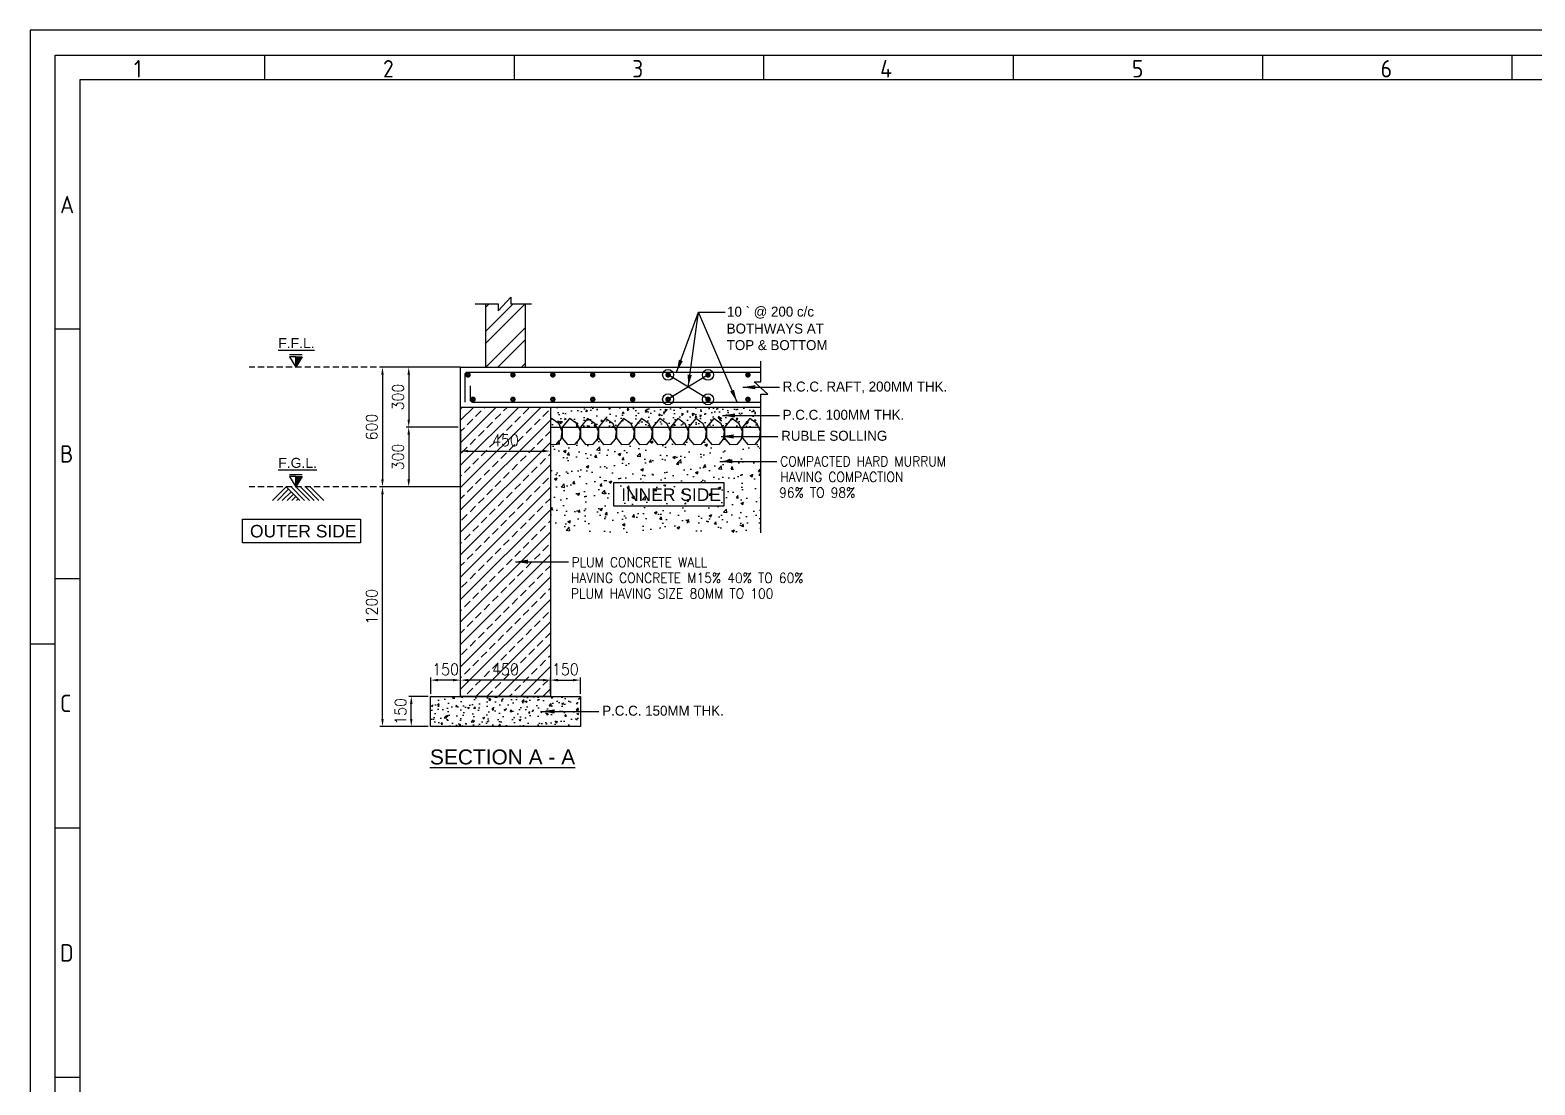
# Model space of a CAD drawing. Header units: inches. Extents: x -1279580 to -1184408, y -1638357 to -1580761.
# Drawn here: x -1279580 to -1249420, y -1601903 to -1580761 of the extents above; entities that cross this region are included whole.
import ezdxf
from ezdxf.enums import TextEntityAlignment as Align

# ---------------------------------------------------------------- set-up
doc = ezdxf.new("R2010")
doc.units = ezdxf.units.IN
doc.header["$LTSCALE"] = 1000
doc.linetypes.add('DASHED', pattern=[0.75, 0.5, -0.25])
doc.linetypes.add('HIDDEN', pattern=[0.375, 0.25, -0.125])
for name, color, linetype in [('025', 1, 'Continuous'), ('035', 7, 'Continuous'), ('A-HATC-WALL-150', 8, 'Continuous'), ('A-WALL-150', 7, 'Continuous'), ('REINF', 220, 'Continuous'), ('SECT', 6, 'Continuous'), ('SM_  SECT.TEXT', 4, 'Continuous'), ('SMA-BEAM', 11, 'Continuous'), ('SMA-T', 4, 'Continuous'), ('SMA-TXT', 2, 'Continuous'), ('T', 4, 'Continuous')]:
    doc.layers.add(name, color=color, linetype=linetype)
doc.styles.add('ISO Proportional', font='isocp.shx')
doc.styles.add('ROMANS', font='romans.shx', dxfattribs={"width": 0.9})
doc.styles.add('SSSROMS', font='sssroms.shx', dxfattribs={"height": 250})
doc.styles.add('TITLE', font='arial.ttf', dxfattribs={"height": 250})
doc.dimstyles.new('SMA -25', dxfattribs={"dimscale": 0, "dimtxt": 230, "dimasz": 150, "dimexe": 50, "dimexo": 50, "dimgap": 100, "dimtad": 1, "dimdec": 0, "dimlfac": 0.25, "dimzin": 1, "dimdsep": 46, "dimtxsty": 'ROMANS', "dimcen": 0.09, "dimdle": 100, "dimclrd": 8, "dimclre": 8, "dimclrt": 4, "dimazin": 0, "dimtfac": 1, "dimtdec": 0, "dimtofl": 0, "dimtmove": 0, "dimatfit": 3, "dimfxl": 1, "dimtolj": 1, "dimtzin": 1, "dimarcsym": 0})

# ---------------------------------------------------------------- blocks, each defined once
blk = doc.blocks.new('*D18')
at = {"color": 8, "linetype": 'ByBlock', "lineweight": -2, "transparency": 16777216}
for p, q in [((-1269151, -1594067), (-1269151, -1593740)), ((-1269001, -1593790), (-1268701, -1593790)), ((-1268551, -1594067), (-1268551, -1593740))]:
    blk.add_line(p, q, dxfattribs=at)
at = {"color": 8, "transparency": 16777216}
for points in [[(-1269001, -1593765), (-1269001, -1593815), (-1269151, -1593790)], [(-1268701, -1593815), (-1268701, -1593765), (-1268551, -1593790)]]:
    blk.add_solid(points, dxfattribs=at)
at = {"layer": 'Defpoints', "color": 0, "transparency": 16777216}
for p in [(-1268551, -1593790), (-1269151, -1594117), (-1268551, -1594117)]:
    blk.add_point(p, dxfattribs=at)
at = {"color": 4, "transparency": 16777216, "insert": (-1268851, -1593575), "char_height": 230, "attachment_point": 5, "style": 'ROMANS'}
blk.add_mtext('\\A1;150', dxfattribs=at)
blk = doc.blocks.new('*D19')
at = {"color": 8, "linetype": 'ByBlock', "lineweight": -2, "transparency": 16777216}
for p, q in [((-1270951, -1594067), (-1270951, -1593740)), ((-1269301, -1593790), (-1270801, -1593790)), ((-1269151, -1594067), (-1269151, -1593740))]:
    blk.add_line(p, q, dxfattribs=at)
at = {"color": 8, "transparency": 16777216}
for points in [[(-1270801, -1593765), (-1270801, -1593815), (-1270951, -1593790)], [(-1269301, -1593815), (-1269301, -1593765), (-1269151, -1593790)]]:
    blk.add_solid(points, dxfattribs=at)
at = {"layer": 'Defpoints', "color": 0, "transparency": 16777216}
for p in [(-1270951, -1593790), (-1270951, -1594117), (-1269151, -1594117)]:
    blk.add_point(p, dxfattribs=at)
at = {"color": 4, "transparency": 16777216, "insert": (-1270051, -1593575), "char_height": 230, "attachment_point": 5, "style": 'ROMANS'}
blk.add_mtext('\\A1;450', dxfattribs=at)
blk = doc.blocks.new('*D20')
at = {"color": 8, "linetype": 'ByBlock', "lineweight": -2, "transparency": 16777216}
for p, q in [((-1271551, -1594067), (-1271551, -1593740)), ((-1271101, -1593790), (-1271401, -1593790)), ((-1270951, -1594067), (-1270951, -1593740))]:
    blk.add_line(p, q, dxfattribs=at)
at = {"color": 8, "transparency": 16777216}
for points in [[(-1271401, -1593765), (-1271401, -1593815), (-1271551, -1593790)], [(-1271101, -1593815), (-1271101, -1593765), (-1270951, -1593790)]]:
    blk.add_solid(points, dxfattribs=at)
at = {"layer": 'Defpoints', "color": 0, "transparency": 16777216}
for p in [(-1271551, -1593790), (-1271551, -1594117), (-1270951, -1594117)]:
    blk.add_point(p, dxfattribs=at)
at = {"color": 4, "transparency": 16777216, "insert": (-1271251, -1593575), "char_height": 230, "attachment_point": 5, "style": 'ROMANS'}
blk.add_mtext('\\A1;150', dxfattribs=at)
blk = doc.blocks.new('*D21')
at = {"layer": 'Defpoints', "color": 0, "transparency": 16777216}
for p in [(-1271940, -1594117), (-1271551, -1594117), (-1271551, -1594717)]:
    blk.add_point(p, dxfattribs=at)
at = {"layer": 'SECT', "color": 8, "linetype": 'ByBlock', "lineweight": -2, "transparency": 16777216}
for p, q in [((-1271601, -1594117), (-1271990, -1594117)), ((-1271940, -1594567), (-1271940, -1594267)), ((-1271601, -1594717), (-1271990, -1594717))]:
    blk.add_line(p, q, dxfattribs=at)
at = {"layer": 'SECT', "color": 8, "transparency": 16777216}
for points in [[(-1271915, -1594267), (-1271965, -1594267), (-1271940, -1594117)], [(-1271965, -1594567), (-1271915, -1594567), (-1271940, -1594717)]]:
    blk.add_solid(points, dxfattribs=at)
at = {"layer": 'SECT', "color": 4, "lineweight": -3, "transparency": 16777216, "insert": (-1272155, -1594417), "char_height": 230, "attachment_point": 5, "rotation": 90, "style": 'ROMANS'}
blk.add_mtext('\\A1;150', dxfattribs=at)
blk = doc.blocks.new('*D22')
at = {"layer": 'Defpoints', "color": 0, "transparency": 16777216}
for p in [(-1270951, -1588717), (-1269151, -1588717), (-1269151, -1589199)]:
    blk.add_point(p, dxfattribs=at)
at = {"layer": 'SECT', "color": 8, "linetype": 'ByBlock', "lineweight": -2, "transparency": 16777216}
for p, q in [((-1270951, -1588767), (-1270951, -1589249)), ((-1269151, -1588767), (-1269151, -1589249)), ((-1270801, -1589199), (-1269301, -1589199))]:
    blk.add_line(p, q, dxfattribs=at)
at = {"layer": 'SECT', "color": 8, "transparency": 16777216}
for points in [[(-1270801, -1589174), (-1270801, -1589224), (-1270951, -1589199)], [(-1269301, -1589224), (-1269301, -1589174), (-1269151, -1589199)]]:
    blk.add_solid(points, dxfattribs=at)
at = {"layer": 'SECT', "color": 4, "lineweight": -3, "transparency": 16777216, "insert": (-1270051, -1588984), "char_height": 230, "attachment_point": 5, "style": 'ROMANS'}
blk.add_mtext('\\A1;450', dxfattribs=at)
blk = doc.blocks.new('*D23')
at = {"color": 8, "lineweight": -2, "transparency": 16777216}
for p, q in [((-1271786, -1589917), (-1272567, -1589917)), ((-1272517, -1594567), (-1272517, -1590067)), ((-1271601, -1594717), (-1272567, -1594717))]:
    blk.add_line(p, q, dxfattribs=at)
at = {"color": 8, "transparency": 16777216}
for points in [[(-1272492, -1590067), (-1272542, -1590067), (-1272517, -1589917)], [(-1272542, -1594567), (-1272492, -1594567), (-1272517, -1594717)]]:
    blk.add_solid(points, dxfattribs=at)
at = {"layer": 'Defpoints', "color": 0, "transparency": 16777216}
for p in [(-1272517, -1589917), (-1271736, -1589917), (-1271551, -1594717)]:
    blk.add_point(p, dxfattribs=at)
at = {"color": 4, "lineweight": -3, "transparency": 16777216, "insert": (-1272732, -1592317), "char_height": 230, "attachment_point": 5, "rotation": 90, "style": 'ROMANS'}
blk.add_mtext('\\A1;1200', dxfattribs=at)
blk = doc.blocks.new('*D24')
at = {"color": 8, "lineweight": -2, "transparency": 16777216}
for p, q in [((-1271001, -1587517), (-1272041, -1587517)), ((-1271991, -1587667), (-1271991, -1588567)), ((-1271001, -1588717), (-1272041, -1588717))]:
    blk.add_line(p, q, dxfattribs=at)
at = {"color": 8, "transparency": 16777216}
for points in [[(-1271966, -1587667), (-1272016, -1587667), (-1271991, -1587517)], [(-1272016, -1588567), (-1271966, -1588567), (-1271991, -1588717)]]:
    blk.add_solid(points, dxfattribs=at)
at = {"layer": 'Defpoints', "color": 0, "transparency": 16777216}
for p in [(-1270951, -1587517), (-1271991, -1588717), (-1270951, -1588717)]:
    blk.add_point(p, dxfattribs=at)
at = {"color": 4, "lineweight": -3, "transparency": 16777216, "insert": (-1272206, -1588117), "char_height": 230, "attachment_point": 5, "rotation": 90, "style": 'ROMANS'}
blk.add_mtext('\\A1;300', dxfattribs=at)
blk = doc.blocks.new('*D25')
at = {"color": 8, "lineweight": -2, "transparency": 16777216}
for p, q in [((-1271001, -1588717), (-1272041, -1588717)), ((-1271991, -1588867), (-1271991, -1589767)), ((-1271001, -1589917), (-1272041, -1589917))]:
    blk.add_line(p, q, dxfattribs=at)
at = {"color": 8, "transparency": 16777216}
for points in [[(-1271966, -1588867), (-1272016, -1588867), (-1271991, -1588717)], [(-1272016, -1589767), (-1271966, -1589767), (-1271991, -1589917)]]:
    blk.add_solid(points, dxfattribs=at)
at = {"layer": 'Defpoints', "color": 0, "transparency": 16777216}
for p in [(-1270951, -1588717), (-1271991, -1589917), (-1270951, -1589917)]:
    blk.add_point(p, dxfattribs=at)
at = {"color": 4, "lineweight": -3, "transparency": 16777216, "insert": (-1272206, -1589317), "char_height": 230, "attachment_point": 5, "rotation": 90, "style": 'ROMANS'}
blk.add_mtext('\\A1;300', dxfattribs=at)
blk = doc.blocks.new('*D26')
at = {"color": 8, "lineweight": -2, "transparency": 16777216}
for p, q in [((-1270992, -1587517), (-1272567, -1587517)), ((-1272517, -1587667), (-1272517, -1589767)), ((-1271001, -1589917), (-1272567, -1589917))]:
    blk.add_line(p, q, dxfattribs=at)
at = {"color": 8, "transparency": 16777216}
for points in [[(-1272492, -1587667), (-1272542, -1587667), (-1272517, -1587517)], [(-1272542, -1589767), (-1272492, -1589767), (-1272517, -1589917)]]:
    blk.add_solid(points, dxfattribs=at)
at = {"layer": 'Defpoints', "color": 0, "transparency": 16777216}
for p in [(-1270942, -1587517), (-1272517, -1589917), (-1270951, -1589917)]:
    blk.add_point(p, dxfattribs=at)
at = {"color": 4, "lineweight": -3, "transparency": 16777216, "insert": (-1272732, -1588717), "char_height": 230, "attachment_point": 5, "rotation": 90, "style": 'ROMANS'}
blk.add_mtext('\\A1;600', dxfattribs=at)
blk = doc.blocks.new('Z$W@#1F802D39')
at = {"layer": '025', "color": 1}
for points in [[(594, 0), (594, 420), (0, 420), (0, 0)], [(5, 415), (589, 415), (589, 5), (5, 5)]]:
    blk.add_lwpolyline(points, close=True, dxfattribs=at)
at = {"layer": '025', "color": 2}
blk.add_lwpolyline([(584, 10), (584, 410), (10, 410), (10, 10)], close=True, dxfattribs=at)
at = {"layer": '035'}
for p, q in [((47, 415), (47, 410)), ((97, 415), (97, 410)), ((147, 415), (147, 410)), ((197, 415), (197, 410)), ((247, 415), (247, 410)), ((297, 415), (297, 410)), ((9.98, 360.04), (5, 360.04)), ((9.98, 310.04), (5, 310.04)), ((0, 297), (5, 297)), ((9.98, 260.04), (5, 260.04)), ((9.98, 210.04), (5, 210.04))]:
    blk.add_line(p, q, dxfattribs=at)
at = {"layer": '035', "style": 'ISO Proportional'}
for s, p in [('1', (20.81, 410.5)), ('2', (70.73, 410.5)), ('3', (120.68, 410.5)), ('4', (170.38, 410.5)), ('5', (220.84, 410.5)), ('6', (270.69, 410.5)), ('A', (6, 383.29)), ('B', (6, 333.29)), ('C', (6, 283.29)), ('D', (6, 233.29))]:
    blk.add_text(s, height=3.5, dxfattribs=at).set_placement(p)

msp = doc.modelspace()

# ---------------------------------------------------------------- hatches: boundary and pattern name
at = {"linetype": 'HIDDEN', "ltscale": 750}
h = msp.add_hatch(dxfattribs=at)
h.set_pattern_fill('AR-CONC', color=252, scale=2, angle=180, style=0)
h.set_pattern_definition([(230, (-2721185.77, -1781112.94), (-364.36934, 31.87817), [38.1, -419.1]), (175, (-2721185.77, -1781112.94), (70.48565, -382.11329), [30.48, -335.28]), (280.451, (-2721216.13, -1781110.28), (-293.885, -350.233376), [32.38, -356.18]), (226.1842, (-2721185.77, -1781214.54), (-542.15808, 84.08466), [57.15, -628.65]), (276.6356, (-2721230.95, -1781207.53), (-474.80847, -494.85111), [48.57, -534.27]), (171.184, (-2721185.77, -1781214.54), (-474.80921, -494.85024), [45.72, -502.92]), (201, (-2721236.57, -1781189.14), (-303.22976, 204.53104), [38.1, -419.1]), (146, (-2721236.57, -1781189.14), (-123.60406, -368.37593), [30.48, -335.28]), (251.4514, (-2721261.84, -1781172.1), (-426.83298, -163.845715), [32.38, -356.18]), (217.5, (-2721185.77, -1781112.94), (-6.177207, -169.110078), [0, -331.216, 0, -340.36, 0, -336.55]), (187.5, (-2721185.77, -1781112.94), (-133.639325, -200.36115), [0, -194.056, 0, -323.596, 0, -128.27]), (147.5, (-2721072.49, -1781112.94), (-271.18119, 11.457488), [0, -127, 0, -396.24, 0, -525.78]), (137.5, (-2721021.69, -1781112.94), (-296.258363, -50.852982), [0, -165.1, 0, -263.144, 0, -373.38])])
h.paths.add_polyline_path([(-1264933.309, -1588716.81), (-1264933.309, -1588316.81), (-1269151.266, -1588316.81), (-1269151.266, -1588716.81)])
h = msp.add_hatch(dxfattribs=at)
h.set_pattern_fill('AR-CONC', color=117, scale=3, style=0)
h.set_pattern_definition([(50, (-3873340.3, -1065912.9), (546.55401, -47.81726), [57.15, -628.65]), (355, (-3873340.3, -1065912.9), (-105.73026, 573.17054), [45.72, -502.92175]), (100.451445, (-3873294.73, -1065916.9), (440.82374, 525.35326), [48.57003, -534.27073]), (46.1842, (-3873340.3, -1065760.5), (813.23712, -126.12698), [85.725, -942.975]), (96.635558, (-3873272.5, -1065771), (712.2124, 742.27837), [72.85507, -801.40682]), (351.18415, (-3873340.3, -1065760.5), (712.2124, 742.27837), [68.5799, -754.3792]), (21, (-3873264.1, -1065798.6), (454.843174, -306.795595), [57.15, -628.65]), (326, (-3873264.1, -1065798.6), (185.40609, 552.5639), [45.72, -502.92]), (71.451445, (-3873226.2, -1065824.16), (640.24926, 245.76831), [48.57003, -534.26981]), (37.5, (-3873340.28, -1065912.9), (9.26581, 253.665117), [0, -496.824, 0, -510.54, 0, -504.825]), (7.5, (-3873340.28, -1065912.9), (200.458988, 300.541724), [0, -291.084, 0, -485.394, 0, -192.405]), (327.5, (-3873510.2, -1065912.9), (406.771786, -17.186232), [0, -190.5, 0, -594.36, 0, -788.67]), (317.5, (-3873586.4, -1065912.9), (444.387544, 76.279473), [0, -247.65, 0, -394.716, 0, -560.07])])
h.paths.add_polyline_path([(-1269151.266, -1590836.225), (-1269151.266, -1588939.472), (-1268446.674, -1589066.708), (-1268292.06, -1589057.619), (-1268210.205, -1588962.193), (-1268200.823, -1588890.229), (-1268190.156, -1588890.229), (-1268190.156, -1588939.472), (-1268085.564, -1589066.708), (-1267930.95, -1589057.619), (-1267849.095, -1588962.193), (-1267839.713, -1588890.229), (-1267829.046, -1588890.229), (-1267829.046, -1588939.472), (-1267724.454, -1589066.708), (-1267569.839, -1589057.619), (-1267487.985, -1588962.193), (-1267478.603, -1588890.229), (-1267467.936, -1588890.229), (-1267467.936, -1588939.472), (-1267363.344, -1589066.708), (-1267208.729, -1589057.619), (-1267126.875, -1588962.193), (-1267117.493, -1588890.229), (-1267106.826, -1588890.229), (-1267106.826, -1588939.472), (-1267002.234, -1589066.708), (-1266847.619, -1589057.619), (-1266765.765, -1588962.193), (-1266756.383, -1588890.229), (-1266745.716, -1588890.229), (-1266745.716, -1588939.472), (-1266641.124, -1589066.708), (-1266486.509, -1589057.619), (-1266404.655, -1588962.193), (-1266395.273, -1588890.229), (-1266384.606, -1588890.229), (-1266384.606, -1588939.472), (-1266280.014, -1589066.708), (-1266125.399, -1589057.619), (-1266043.545, -1588962.193), (-1266034.163, -1588890.229), (-1266023.496, -1588890.229), (-1266023.496, -1588939.472), (-1265918.904, -1589066.708), (-1265764.289, -1589057.619), (-1265682.435, -1588962.193), (-1265673.053, -1588890.229), (-1265662.386, -1588890.229), (-1265662.386, -1588939.472), (-1265557.794, -1589066.708), (-1265403.179, -1589057.619), (-1265321.325, -1588962.193), (-1265311.943, -1588890.229), (-1265301.276, -1588890.229), (-1265301.276, -1588939.472), (-1265196.684, -1589066.708), (-1265042.069, -1589057.619), (-1264960.215, -1588962.193), (-1264950.833, -1588890.229), (-1264933.309, -1588890.229), (-1264933.309, -1590836.225)])
h.paths.add_polyline_path([(-1267880.035, -1589831.676), (-1267880.035, -1590303.877), (-1265675.004, -1590303.877), (-1265675.004, -1589831.676)], flags=16)
h.paths.add_polyline_path([(-1267763.943, -1589878.669), (-1267763.943, -1590266.459), (-1265687.203, -1590266.459), (-1265687.203, -1589878.669)], flags=0)
h = msp.add_hatch(dxfattribs=at)
h.set_pattern_fill('AR-CONC', color=252, scale=2, style=0)
h.set_pattern_definition([(50, (-1374273.85, -1372879.6), (364.36934, -31.87817), [38.1, -419.1]), (355, (-1374273.85, -1372879.6), (-70.48684, 382.1137), [30.48, -335.28117]), (100.45144, (-1374243.5, -1372882.26), (293.8825, 350.2355), [32.38, -356.1805]), (46.1842, (-1374273.85, -1372778), (542.1581, -84.08466), [57.15, -628.65]), (96.63556, (-1374228.67, -1372785), (474.8083, 494.8522), [48.57, -534.2712]), (351.18415, (-1374273.85, -1372778), (474.8083, 494.8522), [45.7199, -502.9195]), (21, (-1374223.05, -1372803.4), (303.2288, -204.5304), [38.1, -419.1]), (326, (-1374223.05, -1372803.4), (123.60406, 368.37593), [30.48, -335.28]), (71.45144, (-1374197.8, -1372820.45), (426.83284, 163.84554), [32.38, -356.1799]), (37.5, (-1374273.85, -1372879.6), (6.177207, 169.11008), [0, -331.216, 0, -340.36, 0, -336.55]), (7.5, (-1374273.85, -1372879.6), (133.63933, 200.36115), [0, -194.056, 0, -323.596, 0, -128.27]), (327.5, (-1374387.14, -1372879.6), (271.18119, -11.45749), [0, -127, 0, -396.24, 0, -525.78]), (317.5, (-1374437.94, -1372879.6), (296.25836, 50.85298), [0, -165.1, 0, -263.144, 0, -373.38])])
h.paths.add_polyline_path([(-1268551.266, -1594716.81), (-1268551.266, -1594116.81), (-1271551.266, -1594116.81), (-1271551.266, -1594716.81)])
at = {"layer": 'A-HATC-WALL-150'}
h = msp.add_hatch(dxfattribs=at)
h.set_pattern_fill('ANSI32', color=252, scale=53.333333)
h.set_pattern_definition([(45, (-1860826.8, -1290646.95), (-359.21024, 359.21024), []), (45, (-1860587.3, -1290646.95), (-359.21024, 359.21024), [])])
h.paths.add_polyline_path([(-1269651.266, -1587516.81), (-1270451.266, -1587516.81), (-1270451.266, -1586248.928), (-1269651.266, -1586248.928)])
at = {"layer": 'SECT'}
h = msp.add_hatch(dxfattribs=at)
h.set_pattern_fill('ANSI37', color=2, scale=207, style=0)
h.set_pattern_definition([(45, (-2028411.523, -1666923.47), (-18.296388, 18.296388), []), (135, (-2028411.523, -1666923.47), (-18.296388, -18.296388), [])])
h.paths.add_polyline_path([(-1274126.055, -1587309.983), (-1274253.767, -1587309.983), (-1274253.767, -1587516.81)])
h = msp.add_hatch(dxfattribs=at)
h.set_pattern_fill('ANSI37', color=2, scale=207, style=0)
h.set_pattern_definition([(45, (-2028411.523, -1669323.47), (-18.296388, 18.296388), []), (135, (-2028411.523, -1669323.47), (-18.296388, -18.296388), [])])
h.paths.add_polyline_path([(-1274126.055, -1589709.983), (-1274253.767, -1589709.983), (-1274253.767, -1589916.81)])
at = {"layer": 'SMA-BEAM'}
h = msp.add_hatch(dxfattribs=at)
h.set_pattern_fill('ANSI33', color=8, scale=50)
h.set_pattern_definition([(45, (0, 718.53), (-224.506403, 224.506403), []), (45, (224.5, 718.53), (-224.506403, 224.506403), [158.75, -79.375])])
h.paths.add_polyline_path([(-1269151.266, -1588316.81), (-1270951.266, -1588316.81), (-1270951.266, -1594116.81), (-1269151.266, -1594116.81)])

# ---------------------------------------------------------------- linework, layer by layer
at = {"color": 252, "linetype": 'DASHED', "ltscale": 0.25}
for p, q in [((-1270951.266, -1587516.81), (-1275186.363, -1587516.81)), ((-1270951.266, -1589916.81), (-1275186.363, -1589916.81))]:
    msp.add_line(p, q, dxfattribs=at)
msp.add_line((-1268551.266, -1587516.81), (-1264933.309, -1587516.81))
at = {"color": 252, "linetype": 'HIDDEN', "ltscale": 750}
msp.add_line((-1269151.266, -1588716.81), (-1264933.309, -1588716.81), dxfattribs=at)
at = {"color": 252}
for p, q in [((-1274718.242, -1590188.81), (-1274446.242, -1589916.81)), ((-1274622.075, -1590188.81), (-1274398.159, -1589964.893)), ((-1274525.909, -1590188.81), (-1274350.075, -1590012.976)), ((-1274174.242, -1590188.81), (-1274446.242, -1589916.81)), ((-1274078.075, -1590188.81), (-1274350.075, -1589916.81)), ((-1273981.909, -1590188.81), (-1274253.909, -1589916.81)), ((-1273885.742, -1590188.81), (-1274157.742, -1589916.81)), ((-1273789.576, -1590188.81), (-1274061.576, -1589916.81)), ((-1273693.409, -1590188.81), (-1273965.409, -1589916.81)), ((-1274429.742, -1590188.81), (-1274301.992, -1590061.059)), ((-1274333.576, -1590188.81), (-1274253.909, -1590109.143)), ((-1274237.409, -1590188.81), (-1274205.826, -1590157.226))]:
    msp.add_line(p, q, dxfattribs=at)
for points in [[(-1270662.169, -1586248.928), (-1270195.082, -1586248.928), (-1270195.082, -1586386.296), (-1269947.45, -1586111.56), (-1269947.45, -1586248.928), (-1269529.008, -1586248.928)], [(-1264933.309, -1590836.225), (-1264933.309, -1588060.565), (-1264795.941, -1588060.565), (-1265070.677, -1587812.933), (-1264933.309, -1587812.933), (-1264933.309, -1587394.491)]]:
    msp.add_lwpolyline(points, dxfattribs=at)
at = {"color": 6, "lineweight": -3}
for points in [[(-1267880.035, -1589831.676), (-1265675.004, -1589831.676), (-1265675.004, -1590303.877), (-1267880.035, -1590303.877)], [(-1275320.788, -1590563.781), (-1272959.324, -1590563.781), (-1272959.324, -1591035.983), (-1275320.788, -1591035.983)]]:
    msp.add_lwpolyline(points, close=True, dxfattribs=at)
at = {"ltscale": 750, "elevation": 0}
msp.add_lwpolyline([(-1268551.266, -1594716.81), (-1271551.266, -1594716.81), (-1271551.266, -1594116.81), (-1268551.266, -1594116.81)], close=True, dxfattribs=at)
at = {"layer": 'A-WALL-150', "color": 252}
msp.add_lwpolyline([(-1270451.266, -1586248.928), (-1270451.266, -1587516.81), (-1269651.266, -1587516.81), (-1269651.266, -1586248.928)], dxfattribs=at)
at = {"layer": 'REINF', "color": 10}
for points in [[(-1270861.266, -1588216.81), (-1270861.266, -1587666.81, -0.414213562), (-1270811.266, -1587616.81), (-1264933.309, -1587616.81)], [(-1270761.266, -1587891.81), (-1270761.266, -1588166.81, 0.414213562), (-1270711.266, -1588216.81), (-1264933.309, -1588216.81)]]:
    msp.add_lwpolyline(points, format="xyb", dxfattribs=at)
at = {"layer": 'REINF', "color": 220, "linetype": 'Continuous', "const_width": 60}
for points in [[(-1270828.146, -1587671.713, 1), (-1270777.146, -1587671.713, 1)], [(-1269928.146, -1587671.713, 1), (-1269877.146, -1587671.713, 1)], [(-1269128.146, -1587671.713, 1), (-1269077.146, -1587671.713, 1)], [(-1268328.146, -1587671.713, 1), (-1268277.146, -1587671.713, 1)], [(-1267528.146, -1587671.713, 1), (-1267477.146, -1587671.713, 1)], [(-1266818.146, -1587671.713, 1), (-1266767.146, -1587671.713, 1)], [(-1266018.146, -1587671.713, 1), (-1265967.146, -1587671.713, 1)], [(-1265218.146, -1587671.713, 1), (-1265167.146, -1587671.713, 1)], [(-1270728.146, -1588161.906, -1), (-1270677.146, -1588161.906, -1)], [(-1269928.146, -1588161.906, 1), (-1269877.146, -1588161.906, 1)], [(-1269128.146, -1588161.906, 1), (-1269077.146, -1588161.906, 1)], [(-1268328.146, -1588161.906, 1), (-1268277.146, -1588161.906, 1)], [(-1267528.146, -1588161.906, 1), (-1267477.146, -1588161.906, 1)], [(-1266818.146, -1588161.906, 1), (-1266767.146, -1588161.906, 1)], [(-1266018.146, -1588161.906, 1), (-1265967.146, -1588161.906, 1)], [(-1265218.146, -1588161.906, 1), (-1265167.146, -1588161.906, 1)]]:
    msp.add_lwpolyline(points, format="xyb", close=True, dxfattribs=at)
at = {"layer": 'SECT', "color": 2}
for p, q in [((-1274381.48, -1587266.448), (-1274126.055, -1587266.448)), ((-1274253.767, -1587309.983), (-1274381.48, -1587309.983)), ((-1274381.48, -1587309.983), (-1274253.767, -1587516.81)), ((-1274253.767, -1587516.81), (-1274253.767, -1587309.983)), ((-1274253.767, -1587309.983), (-1274126.055, -1587309.983)), ((-1274126.055, -1587309.983), (-1274253.767, -1587516.81)), ((-1274253.767, -1587516.81), (-1274253.767, -1587309.983)), ((-1274381.48, -1589666.448), (-1274126.055, -1589666.448)), ((-1274253.767, -1589709.983), (-1274381.48, -1589709.983)), ((-1274381.48, -1589709.983), (-1274253.767, -1589916.81)), ((-1274253.767, -1589916.81), (-1274253.767, -1589709.983)), ((-1274253.767, -1589709.983), (-1274126.055, -1589709.983)), ((-1274126.055, -1589709.983), (-1274253.767, -1589916.81)), ((-1274253.767, -1589916.81), (-1274253.767, -1589709.983))]:
    msp.add_line(p, q, dxfattribs=at)
at = {"layer": 'SECT', "color": 0, "linetype": 'ByBlock', "lineweight": -3}
for p, q in [((-1270951.266, -1594116.81), (-1270951.266, -1587516.81)), ((-1270951.266, -1587516.81), (-1268551.266, -1587516.81)), ((-1265992.646, -1587671.713), (-1266792.646, -1588161.906)), ((-1265992.646, -1588161.906), (-1266792.646, -1587671.713)), ((-1270951.266, -1588316.81), (-1264933.309, -1588316.81)), ((-1269151.266, -1588316.81), (-1269151.266, -1594116.81)), ((-1269151.266, -1594116.81), (-1270951.266, -1594116.81))]:
    msp.add_line(p, q, dxfattribs=at)
at = {"layer": 'SECT', "color": 252}
for points in [[(-1268912.376, -1588808.403), (-1268977.9, -1588653.191), (-1269127.967, -1588548.677), (-1269151.266, -1588575.597)], [(-1269151.266, -1589065.672), (-1269014.28, -1589057.619), (-1268932.425, -1588962.193), (-1268912.376, -1588808.403)], [(-1268551.266, -1588808.403), (-1268616.79, -1588653.191), (-1268766.857, -1588548.677), (-1268912.376, -1588716.81), (-1268912.376, -1588939.472), (-1268807.784, -1589066.708), (-1268653.17, -1589057.619), (-1268571.315, -1588962.193), (-1268551.266, -1588808.403)], [(-1268190.156, -1588808.403), (-1268255.68, -1588653.191), (-1268405.746, -1588548.677), (-1268551.266, -1588716.81), (-1268551.266, -1588939.472), (-1268446.674, -1589066.708), (-1268292.06, -1589057.619), (-1268210.205, -1588962.193), (-1268190.156, -1588808.403)], [(-1267829.046, -1588808.403), (-1267894.57, -1588653.191), (-1268044.636, -1588548.677), (-1268190.156, -1588716.81), (-1268190.156, -1588939.472), (-1268085.564, -1589066.708), (-1267930.95, -1589057.619), (-1267849.095, -1588962.193), (-1267829.046, -1588808.403)], [(-1267467.936, -1588808.403), (-1267533.46, -1588653.191), (-1267683.526, -1588548.677), (-1267829.046, -1588716.81), (-1267829.046, -1588939.472), (-1267724.454, -1589066.708), (-1267569.839, -1589057.619), (-1267487.985, -1588962.193), (-1267467.936, -1588808.403)], [(-1267106.826, -1588808.403), (-1267172.35, -1588653.191), (-1267322.416, -1588548.677), (-1267467.936, -1588716.81), (-1267467.936, -1588939.472), (-1267363.344, -1589066.708), (-1267208.729, -1589057.619), (-1267126.875, -1588962.193), (-1267106.826, -1588808.403)], [(-1266745.716, -1588808.403), (-1266811.24, -1588653.191), (-1266961.306, -1588548.677), (-1267106.826, -1588716.81), (-1267106.826, -1588939.472), (-1267002.234, -1589066.708), (-1266847.619, -1589057.619), (-1266765.765, -1588962.193), (-1266745.716, -1588808.403)], [(-1266384.606, -1588808.403), (-1266450.13, -1588653.191), (-1266600.196, -1588548.677), (-1266745.716, -1588716.81), (-1266745.716, -1588939.472), (-1266641.124, -1589066.708), (-1266486.509, -1589057.619), (-1266404.655, -1588962.193), (-1266384.606, -1588808.403)], [(-1266023.496, -1588808.403), (-1266089.02, -1588653.191), (-1266239.086, -1588548.677), (-1266384.606, -1588716.81), (-1266384.606, -1588939.472), (-1266280.014, -1589066.708), (-1266125.399, -1589057.619), (-1266043.545, -1588962.193), (-1266023.496, -1588808.403)], [(-1265662.386, -1588808.403), (-1265727.91, -1588653.191), (-1265877.976, -1588548.677), (-1266023.496, -1588716.81), (-1266023.496, -1588939.472), (-1265918.904, -1589066.708), (-1265764.289, -1589057.619), (-1265682.435, -1588962.193), (-1265662.386, -1588808.403)], [(-1265301.276, -1588808.403), (-1265366.8, -1588653.191), (-1265516.866, -1588548.677), (-1265662.386, -1588716.81), (-1265662.386, -1588939.472), (-1265557.794, -1589066.708), (-1265403.179, -1589057.619), (-1265321.325, -1588962.193), (-1265301.276, -1588808.403)], [(-1264940.166, -1588808.403), (-1265005.69, -1588653.191), (-1265155.756, -1588548.677), (-1265301.276, -1588716.81), (-1265301.276, -1588939.472), (-1265196.684, -1589066.708), (-1265042.069, -1589057.619), (-1264960.215, -1588962.193), (-1264940.166, -1588808.403)]]:
    msp.add_lwpolyline(points, dxfattribs=at)
at = {"layer": 'SECT', "color": 0, "linetype": 'ByBlock', "lineweight": -3}
for centre in [(-1266792.646, -1587671.713), (-1265992.646, -1587671.713), (-1266792.646, -1588161.906), (-1265992.646, -1588161.906)]:
    msp.add_circle(centre, 109.119, dxfattribs=at)

# ---------------------------------------------------------------- block references
at = {"layer": '025', "xscale": 100, "yscale": 100, "zscale": 100}
msp.add_blockref('Z$W@#1F802D39', (-1279579.65, -1622761.34, -22520.048), dxfattribs=at)

# ---------------------------------------------------------------- texts
at = {"layer": 'SECT', "color": 6, "style": 'TITLE'}
for s, p in [('%%UF.F.L.', (-1274605.785, -1587135.364)), ('%%UF.G.L.', (-1274605.785, -1589535.364))]:
    msp.add_text(s, height=200, dxfattribs=at).set_placement(p)
at = {"layer": 'SM_  SECT.TEXT', "color": 2, "style": 'TITLE'}
for s, p in [('INNER SIDE', (-1267731.883, -1590197.564)), ('OUTER SIDE', (-1275172.635, -1590929.67))]:
    msp.add_text(s, height=250, dxfattribs=at).set_placement(p)
at = {"layer": 'SMA-T', "style": 'ROMANS', "width": 0.9}
for s, p in [('COMPACTED HARD MURRUM', (-1264546.992, -1589505.445, 22520.048)), ('HAVING COMPACTION', (-1264545.495, -1589818.359, 22520.048)), (' 96%%% TO 98%%%', (-1264690.476, -1590131.549, 22520.048)), ('PLUM CONCRETE WALL', (-1268729.355, -1591529.154, 0)), ('HAVING CONCRETE M15% 40% TO 60%', (-1268739.002, -1591842.068, 0)), ('PLUM HAVING SIZE 80MM TO 100', (-1268739.002, -1592155.258, 0))]:
    msp.add_text(s, height=200, dxfattribs=at).set_placement(p)
at = {"layer": 'SMA-TXT', "color": 3, "style": 'TITLE'}
msp.add_text('%%USECTION A - A', height=300, dxfattribs=at).set_placement((-1270110.827, -1595330.22, 0.001), align=Align.MIDDLE)
at = {"layer": 'T', "color": 4, "style": 'SSSROMS'}
for s, p in [('10 ` @ 200 c/c', (-1265611.289, -1586503.956, 22520.048)), ('BOTHWAYS AT ', (-1265617.501, -1586843.9, 22520.048)), ('TOP & BOTTOM', (-1265617.501, -1587175.165, 22520.048)), ('R.C.C. RAFT, 200MM THK.', (-1264495.815, -1588005.994, 22520.048)), ('P.C.C. 100MM THK.', (-1264495.815, -1588572.181, 22520.048)), ('RUBLE SOLLING', (-1264526.325, -1588992.673, 22520.048)), ('P.C.C. 150MM THK.', (-1268113.772, -1594503.329, 22520.048))]:
    msp.add_text(s, height=200, dxfattribs=at).set_placement(p)

# ---------------------------------------------------------------- dimensions: what is measured, and where the dimension line sits
at = {"lineweight": -3}
for base, p1, p2, picture, middle in [((-1272516.698, -1589916.81), (-1270942.107, -1587516.81), (-1270951.266, -1589916.81), '*D26', (-1272731.698, -1588716.81)), ((-1271991.083, -1588716.81), (-1270951.266, -1587516.81), (-1270951.266, -1588716.81), '*D24', (-1272206.083, -1588116.81)), ((-1271991.083, -1589916.81), (-1270951.266, -1588716.81), (-1270951.266, -1589916.81), '*D25', (-1272206.083, -1589316.81)), ((-1272516.698, -1589916.81), (-1271551.266, -1594716.81, 0), (-1271735.785, -1589916.81), '*D23', (-1272731.698, -1592316.81))]:
    dim = msp.add_linear_dim(base=base, p1=p1, p2=p2, angle=90, dimstyle='SMA -25', override={"dimscale": 1}, dxfattribs=at)
    dim.commit()
    dim.dimension.update_dxf_attribs({"geometry": picture, "text_midpoint": middle})
at = {"color": 4, "linetype": 'ByBlock'}
dim = msp.add_linear_dim(base=(-1271551.266, -1593790.337, 0), p1=(-1270951.266, -1594116.81, 0), p2=(-1271551.266, -1594116.81, 0), dimstyle='SMA -25', override={"dimscale": 1}, dxfattribs=at)
dim.commit()
dim.dimension.update_dxf_attribs({"geometry": '*D20', "text_midpoint": (-1271251.266, -1593790.337, 0), "dimtype": 160})
dim = msp.add_linear_dim(base=(-1270951.266, -1593790.337, 0), p1=(-1269151.266, -1594116.81, 0), p2=(-1270951.266, -1594116.81), angle=180, dimstyle='SMA -25', override={"dimscale": 1}, dxfattribs=at)
dim.commit()
dim.dimension.update_dxf_attribs({"geometry": '*D19', "text_midpoint": (-1270051.266, -1593575.337, 0)})
dim = msp.add_linear_dim(base=(-1268551.266, -1593790.337, 0), p1=(-1269151.266, -1594116.81), p2=(-1268551.266, -1594116.81, 0), angle=180, dimstyle='SMA -25', override={"dimscale": 1}, dxfattribs=at)
dim.commit()
dim.dimension.update_dxf_attribs({"geometry": '*D18', "text_midpoint": (-1268851.266, -1593790.337, 0), "dimtype": 160})
at = {"layer": 'SECT', "color": 0, "linetype": 'ByBlock', "lineweight": -3}
dim = msp.add_linear_dim(base=(-1269151.266, -1589199.29, 0), p1=(-1270951.266, -1588716.81), p2=(-1269151.266, -1588716.81), dimstyle='SMA -25', override={"dimscale": 1}, dxfattribs=at)
dim.commit()
dim.dimension.update_dxf_attribs({"geometry": '*D22', "text_midpoint": (-1270051.266, -1588984.29, 0)})
dim = msp.add_linear_dim(base=(-1271939.92, -1594116.81, 0), p1=(-1271551.266, -1594716.81, 0), p2=(-1271551.266, -1594116.81, 0), angle=90, dimstyle='SMA -25', override={"dimscale": 1}, dxfattribs=at)
dim.commit()
dim.dimension.update_dxf_attribs({"geometry": '*D21', "text_midpoint": (-1271939.92, -1594416.81, 0), "dimtype": 160})

# ---------------------------------------------------------------- leaders
for points in [[(-1266621.97, -1587616.81), (-1266186.313, -1586417.436)], [(-1266392.646, -1587916.81), (-1266186.313, -1586417.436), (-1265646.925, -1586417.436)], [(-1265410.985, -1588216.81), (-1266186.313, -1586417.436)], [(-1265297.001, -1587919.475, 0), (-1264562.708, -1587919.475, 0)], [(-1265701.148, -1588485.662, 0), (-1264562.708, -1588485.662, 0)], [(-1265731.658, -1588906.154, 0), (-1264593.218, -1588906.154, 0)], [(-1265752.325, -1589405.673, 0), (-1264613.885, -1589405.673, 0)], [(-1269853.468, -1591416.81, 0), (-1268790.794, -1591416.81, 0)], [(-1269319.105, -1594416.81), (-1268180.664, -1594416.81)]]:
    msp.add_leader(points, dimstyle='SMA -25', override={"dimscale": 1, "dimasz": 250, "dimtad": 0})

doc.saveas('drawing.dxf')
